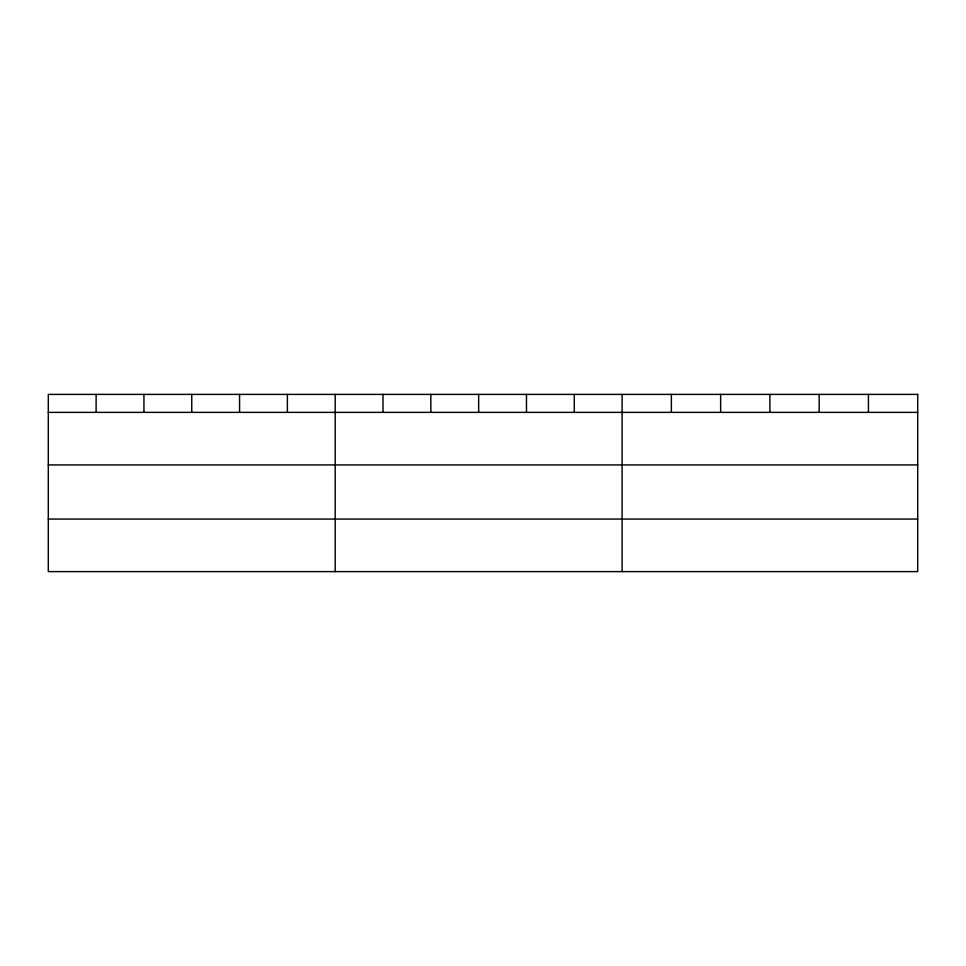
<?xml version="1.0" encoding="UTF-8"?>
<svg xmlns="http://www.w3.org/2000/svg" width="966" height="966" viewBox="0 0 966 966"><rect width="100%" height="100%" fill="white"/><g stroke="black" fill="none" stroke-linecap="round" stroke-linejoin="round"><path stroke-width="1.45" d="M48.3 412.373L917.7 412.373M48.3 464.924L917.7 464.924M48.3 519.056L917.7 519.056M868.434 394.394L868.434 412.373M819.168 394.394L819.168 412.373M769.902 394.394L769.902 412.373M720.636 394.394L720.636 412.373M671.37 394.394L671.37 412.373M622.104 394.394L622.104 571.606M574.287 394.394L574.287 412.373M526.47 394.394L526.47 412.373M478.653 394.394L478.653 412.373M430.836 394.394L430.836 412.373M383.019 394.394L383.019 412.373M335.202 394.394L335.202 571.606M287.385 394.394L287.385 412.373M239.568 394.394L239.568 412.373M191.751 394.394L191.751 412.373M143.934 394.394L143.934 412.373M96.117 394.394L96.117 412.373M917.7 394.394L48.3 394.394L48.3 571.606L917.7 571.606L917.7 394.394"/></g></svg>
